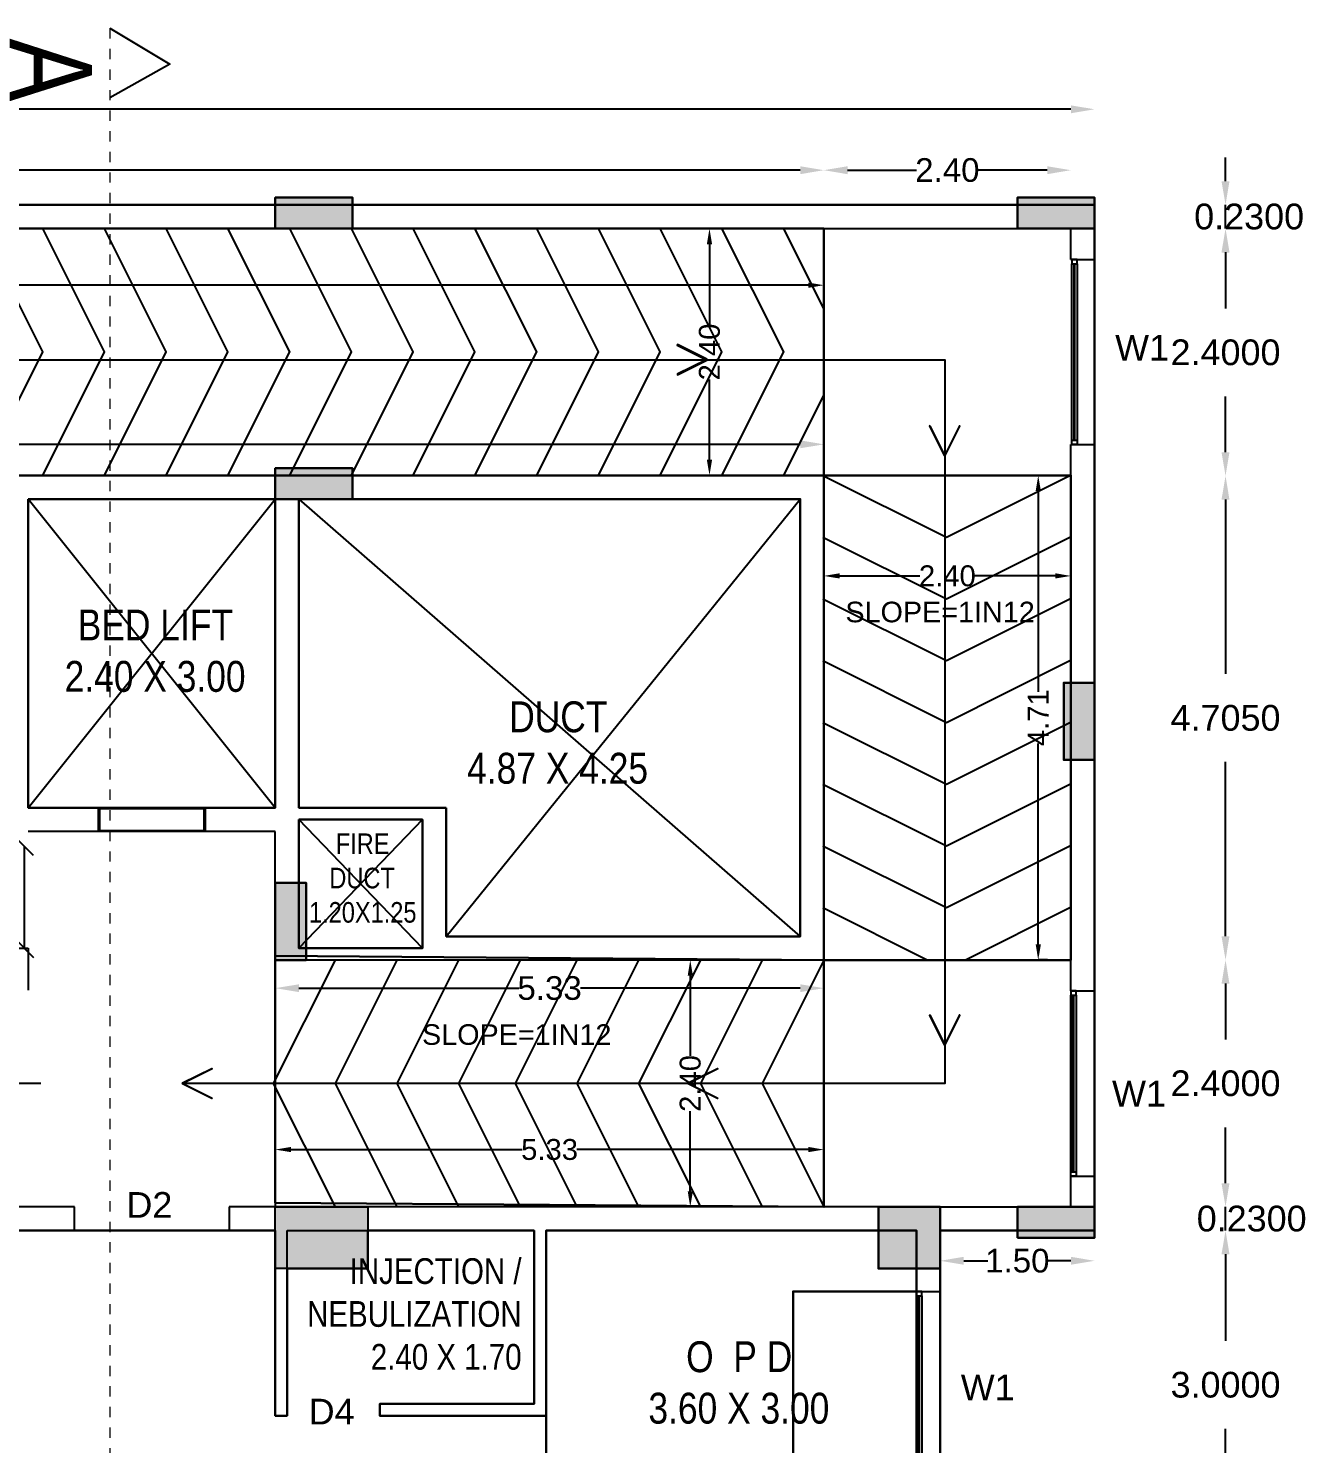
# Model space of a CAD drawing. Header units: metres. Extents: x -38 to 401, y 28 to 287.
# Drawn here: x 250.71 to 263.2, y 203.51 to 217.27 of the extents above; entities that cross this region are included whole.
import ezdxf

# ---------------------------------------------------------------- set-up
doc = ezdxf.new("R2010")
doc.units = ezdxf.units.M
doc.linetypes.add('CENTER', pattern=[2, 1.25, -0.25, 0.25, -0.25])
for name, color, linetype in [('BLK_1_DA_RAMP_1', 30, 'Continuous'), ('BLK_1_FLR_1_BLT_UP_AREA_DEDUCT', 1, 'Continuous'), ('BLK_1_FLR_1_CARPET_AREA', 10, 'Continuous'), ('UBEAM', 1, 'Continuous'), ('UHATCH', 8, 'Continuous')]:
    doc.layers.add(name, color=color, linetype=linetype)
for name, color, linetype, lineweight in [('BLK_1_FLR_1_BLT_UP_AREA', 4, 'Continuous', 30), ('BLK_1_FLR_1_LIFT_3', 4, 'Continuous', 30), ('BLK_1_FLR_1_REGULAR_ROOM_9', 4, 'Continuous', 30), ('BLK_1_FLR_1_ROOM_9_LIGHT_VENTILATION_1', 7, 'Continuous', 30), ('BLK_1_LVL_1_BLDG_FOOT_PRINT', 4, 'Continuous', 30), ('UCOLUMN', 6, 'Continuous', 30)]:
    doc.layers.add(name, color=color, linetype=linetype, lineweight=lineweight)
doc.styles.get("Standard").update_dxf_attribs({"font": 'arial.ttf'})
doc.dimstyles.new('ED', dxfattribs={"dimscale": 0, "dimtxt": 0.18, "dimasz": 0.18, "dimexe": 0, "dimexo": 0, "dimgap": 0.09, "dimtad": 1, "dimtoh": 1, "dimzin": 3, "dimdsep": 46, "dimtxsty": 'Standard', "dimblk": 'OBLIQUE', "dimcen": 0.09, "dimse1": 1, "dimse2": 1, "dimclrd": 251, "dimclrt": 30, "dimadec": 0, "dimazin": 0, "dimtfac": 1, "dimtmove": 0, "dimatfit": 3, "dimldrblk": 'ARCHTICK', "dimfxl": 0, "dimtolj": 1, "dimtzin": 0, "dimarcsym": 0})
doc.dimstyles.get("Standard").update_dxf_attribs({"dimtxt": 0.18, "dimasz": 0.18, "dimexe": 0.18, "dimexo": 0.0625, "dimgap": 0.09, "dimtad": 0, "dimtih": 1, "dimtoh": 1, "dimdec": 4, "dimzin": 0, "dimdsep": 46, "dimtxsty": 'Standard', "dimcen": 0.09, "dimadec": 0, "dimazin": 0, "dimtfac": 1, "dimtdec": 4, "dimtofl": 0, "dimtmove": 0, "dimatfit": 3, "dimfxl": 0, "dimtolj": 1, "dimtzin": 0, "dimarcsym": 0})
doc.dimstyles.new('STANDARD$0', dxfattribs={"dimtxt": 7, "dimasz": 3, "dimexe": 3, "dimexo": 1, "dimgap": 1.5, "dimtad": 1, "dimdec": 1, "dimzin": 1, "dimdsep": 46, "dimlunit": 4, "dimtxsty": 'Standard', "dimblk": 'OBLIQUE', "dimcen": 0.09375, "dimdle": 1, "dimclrd": 8, "dimclre": 8, "dimclrt": 7, "dimadec": 1, "dimazin": 0, "dimtfac": 1, "dimtdec": 1, "dimtix": 1, "dimtmove": 2, "dimatfit": 3, "dimldrblk": 'ARCHTICK', "dimfxl": 0, "dimfrac": 2, "dimtolj": 1, "dimtzin": 0, "dimarcsym": 0})

# ---------------------------------------------------------------- blocks, each defined once
blk = doc.blocks.new('*D194')
at = {"color": 0, "lineweight": -2}
for p, q in [((240.88, 213.222), (249.168, 213.222)), ((258.21, 213.222), (249.923, 213.222))]:
    blk.add_line(p, q, dxfattribs=at)
at = {"color": 0}
for points in [[(240.88, 213.261), (240.88, 213.184), (240.65, 213.222)], [(258.21, 213.261), (258.21, 213.184), (258.44, 213.222)]]:
    blk.add_solid(points, dxfattribs=at)
at = {"layer": 'Defpoints', "color": 0}
for p in [(258.44, 213.222), (240.65, 212.92), (258.44, 212.915)]:
    blk.add_point(p, dxfattribs=at)
at = {"color": 0, "lineweight": 25, "insert": (249.545, 213.222), "char_height": 0.23, "attachment_point": 5}
blk.add_mtext('\\A1;17.79', dxfattribs=at)
blk = doc.blocks.new('*D195')
at = {"color": 0, "lineweight": -2}
for p, q in [((253.34, 207.936), (255.477, 207.936)), ((258.21, 207.936), (256.074, 207.936))]:
    blk.add_line(p, q, dxfattribs=at)
at = {"color": 0}
for points in [[(253.34, 207.974), (253.34, 207.898), (253.11, 207.936)], [(258.21, 207.974), (258.21, 207.898), (258.44, 207.936)]]:
    blk.add_solid(points, dxfattribs=at)
at = {"layer": 'Defpoints', "color": 0}
for p in [(253.11, 208.21), (258.44, 208.21), (253.11, 207.936)]:
    blk.add_point(p, dxfattribs=at)
at = {"color": 0, "lineweight": 25, "insert": (255.775, 207.936), "char_height": 0.23, "attachment_point": 5}
blk.add_mtext('\\A1;5.33', dxfattribs=at)
blk = doc.blocks.new('*D198')
at = {"color": 0, "lineweight": -2}
for p, q in [((240.88, 215.887), (249.168, 215.887)), ((258.21, 215.887), (249.923, 215.887))]:
    blk.add_line(p, q, dxfattribs=at)
at = {"color": 0}
for points in [[(240.88, 215.925), (240.88, 215.848), (240.65, 215.887)], [(258.21, 215.925), (258.21, 215.848), (258.44, 215.887)]]:
    blk.add_solid(points, dxfattribs=at)
at = {"layer": 'Defpoints', "color": 0}
for p in [(258.44, 215.887), (240.65, 215.32), (258.44, 215.315)]:
    blk.add_point(p, dxfattribs=at)
at = {"color": 0, "lineweight": 25, "insert": (249.545, 215.887), "char_height": 0.23, "attachment_point": 5}
blk.add_mtext('\\A1;17.79', dxfattribs=at)
blk = doc.blocks.new('*D199')
at = {"color": 0, "lineweight": -2}
for p, q in [((258.67, 215.887), (259.34, 215.887)), ((260.61, 215.887), (259.941, 215.887))]:
    blk.add_line(p, q, dxfattribs=at)
at = {"color": 0}
for points in [[(258.67, 215.925), (258.67, 215.848), (258.44, 215.887)], [(260.61, 215.925), (260.61, 215.848), (260.84, 215.887)]]:
    blk.add_solid(points, dxfattribs=at)
at = {"layer": 'Defpoints', "color": 0}
for p in [(260.84, 215.887), (258.44, 215.315), (260.84, 215.32)]:
    blk.add_point(p, dxfattribs=at)
at = {"color": 0, "lineweight": 25, "insert": (259.64, 215.887), "char_height": 0.23, "attachment_point": 5}
blk.add_mtext('\\A1;2.40', dxfattribs=at)
blk = doc.blocks.new('*D200')
at = {"color": 0, "lineweight": -2}
for p, q in [((238.25, 216.479), (249.154, 216.479)), ((260.84, 216.479), (249.936, 216.479))]:
    blk.add_line(p, q, dxfattribs=at)
at = {"color": 0}
for points in [[(238.25, 216.517), (238.25, 216.44), (238.02, 216.479)], [(260.84, 216.517), (260.84, 216.44), (261.07, 216.479)]]:
    blk.add_solid(points, dxfattribs=at)
at = {"layer": 'Defpoints', "color": 0}
for p in [(261.07, 216.479), (238.02, 215.55), (261.07, 215.55)]:
    blk.add_point(p, dxfattribs=at)
at = {"color": 0, "lineweight": 25, "insert": (249.545, 216.479), "char_height": 0.23, "attachment_point": 5}
blk.add_mtext('\\A1;23.05', dxfattribs=at)
blk = doc.blocks.new('*D191')
at = {"color": 0, "lineweight": -2}
for p, q in [((259.8, 205.286), (260.033, 205.286)), ((260.84, 205.286), (260.608, 205.286))]:
    blk.add_line(p, q, dxfattribs=at)
at = {"color": 0}
for points in [[(259.8, 205.325), (259.8, 205.248), (259.57, 205.286)], [(260.84, 205.325), (260.84, 205.248), (261.07, 205.286)]]:
    blk.add_solid(points, dxfattribs=at)
at = {"layer": 'Defpoints', "color": 0}
for p in [(259.57, 205.58), (261.07, 205.58), (261.07, 205.286)]:
    blk.add_point(p, dxfattribs=at)
at = {"color": 0, "lineweight": 25, "insert": (260.32, 205.286), "char_height": 0.23, "attachment_point": 5}
blk.add_mtext('\\A1;1.50', dxfattribs=at)
blk = doc.blocks.new('900 X 900')
at = {"linetype": 'Continuous'}
h = blk.add_hatch(color=256, dxfattribs=at)
h.dxf.hatch_style = 1
h.paths.add_polyline_path([(0, 150), (900, 150), (900, 750), (0, 750)])
blk.add_lwpolyline([(0, 150), (900, 150), (900, 750), (0, 750)], close=True, dxfattribs=at)
blk = doc.blocks.new('600X600')
at = {"layer": 'UHATCH', "linetype": 'Continuous'}
h = blk.add_hatch(color=256, dxfattribs=at)
h.dxf.hatch_style = 1
h.paths.add_polyline_path([(600, 600), (0, 600), (0, 0), (600, 0)])
at = {"layer": 'UCOLUMN', "linetype": 'Continuous'}
blk.add_lwpolyline([(0, 0), (600, 0), (600, 600), (0, 600)], close=True, dxfattribs=at)
blk = doc.blocks.new('750 x 750')
blk.add_blockref('600X600', (0, 75))
blk = doc.blocks.new('300 x 750')
at = {"layer": 'UHATCH', "linetype": 'Continuous'}
h = blk.add_hatch(color=256, dxfattribs=at)
h.dxf.hatch_style = 1
h.paths.add_polyline_path([(750, 0), (750, 300), (0, 300), (0, 0)])
at = {"layer": 'UCOLUMN', "linetype": 'Continuous'}
blk.add_lwpolyline([(0, 300), (0, 0), (750, 0), (750, 300)], close=True, dxfattribs=at)
blk = doc.blocks.new('COLUMN LAYOUT')
at = {"layer": 'UBEAM', "color": 7, "linetype": 'Continuous', "xscale": -1}
for p, rotation in [((-6235, 40960), 180), ((975, 40960), 180), ((-6235, 38330), 180), ((1425, 35495), 269.9999999996972), ((975, 31150), 180)]:
    blk.add_blockref('300 x 750', p, dxfattribs=dict(at, rotation=rotation))
at = {"layer": 'UBEAM', "color": 7, "linetype": 'Continuous', "rotation": 89.99999999916066}
blk.add_blockref('300 x 750', (-5935, 33550), dxfattribs=at)
at = {"layer": 'UBEAM', "color": 7, "linetype": 'Continuous', "xscale": -1}
for name, p in [('900 X 900', (-5335, 30400)), ('750 x 750', (225, 30475))]:
    blk.add_blockref(name, p, dxfattribs=at)
blk = doc.blocks.new('*D58')
at = {"color": 0, "lineweight": -2}
for p, q in [((263.962, 215.32), (263.962, 188.992)), ((263.962, 162.43), (263.962, 188.757))]:
    blk.add_line(p, q, dxfattribs=at)
at = {"color": 0}
for points in [[(263.924, 215.32), (264.001, 215.32), (263.962, 215.55)], [(263.924, 162.43), (264.001, 162.43), (263.962, 162.2)]]:
    blk.add_solid(points, dxfattribs=at)
at = {"layer": 'Defpoints', "color": 0}
for p in [(262.436, 215.55), (260.936, 162.2), (263.962, 162.2)]:
    blk.add_point(p, dxfattribs=at)
at = {"color": 0, "lineweight": 25, "insert": (263.962, 188.875), "char_height": 0.23, "attachment_point": 5}
blk.add_mtext('\\A1;53.35', dxfattribs=at)
blk = doc.blocks.new('*D649')
at = {"color": 0, "lineweight": -2}
for p, q in [((262.343, 205.35), (262.343, 204.508)), ((262.343, 202.81), (262.343, 203.652))]:
    blk.add_line(p, q, dxfattribs=at)
at = {"color": 0}
for points in [[(262.304, 205.35), (262.381, 205.35), (262.343, 205.58)], [(262.304, 202.81), (262.381, 202.81), (262.343, 202.58)]]:
    blk.add_solid(points, dxfattribs=at)
at = {"layer": 'Defpoints', "color": 0}
for p in [(259.34, 205.58), (262.343, 205.58), (259.34, 202.58)]:
    blk.add_point(p, dxfattribs=at)
at = {"color": 0, "lineweight": 25, "insert": (262.343, 204.08), "char_height": 0.25, "attachment_point": 5}
blk.add_mtext('\\A1;3.0000', dxfattribs=at)
blk = doc.blocks.new('*D650')
at = {"color": 0, "lineweight": -2}
for p, q in [((262.343, 206.04), (262.343, 206.27)), ((262.343, 205.58), (262.343, 205.81)), ((262.343, 205.35), (262.343, 205.12))]:
    blk.add_line(p, q, dxfattribs=at)
at = {"color": 0}
for points in [[(262.304, 206.04), (262.381, 206.04), (262.343, 205.81)], [(262.304, 205.35), (262.381, 205.35), (262.343, 205.58)]]:
    blk.add_solid(points, dxfattribs=at)
at = {"layer": 'Defpoints', "color": 0}
for p in [(259.394, 205.81), (262.343, 205.81), (259.34, 205.58)]:
    blk.add_point(p, dxfattribs=at)
at = {"color": 0, "lineweight": 25, "insert": (262.597, 205.695), "char_height": 0.25, "attachment_point": 5}
blk.add_mtext('\\A1;0.2300', dxfattribs=at)
blk = doc.blocks.new('*D705')
at = {"color": 0, "lineweight": -2}
for p, q in [((262.343, 207.98), (262.343, 207.437)), ((262.343, 206.04), (262.343, 206.582))]:
    blk.add_line(p, q, dxfattribs=at)
at = {"color": 0}
for points in [[(262.304, 207.98), (262.381, 207.98), (262.343, 208.21)], [(262.304, 206.04), (262.381, 206.04), (262.343, 205.81)]]:
    blk.add_solid(points, dxfattribs=at)
at = {"layer": 'Defpoints', "color": 0}
for p in [(258.44, 208.21), (262.343, 208.21), (259.394, 205.81)]:
    blk.add_point(p, dxfattribs=at)
at = {"color": 0, "lineweight": 25, "insert": (262.343, 207.01), "char_height": 0.25, "attachment_point": 5}
blk.add_mtext('\\A1;2.4000', dxfattribs=at)
blk = doc.blocks.new('*D706')
at = {"color": 0, "lineweight": -2}
for p, q in [((262.343, 212.685), (262.343, 210.99)), ((262.343, 208.44), (262.343, 210.135))]:
    blk.add_line(p, q, dxfattribs=at)
at = {"color": 0}
for points in [[(262.304, 212.685), (262.381, 212.685), (262.343, 212.915)], [(262.304, 208.44), (262.381, 208.44), (262.343, 208.21)]]:
    blk.add_solid(points, dxfattribs=at)
at = {"layer": 'Defpoints', "color": 0}
for p in [(258.44, 212.915), (262.343, 212.915), (258.44, 208.21)]:
    blk.add_point(p, dxfattribs=at)
at = {"color": 0, "lineweight": 25, "insert": (262.343, 210.562), "char_height": 0.25, "attachment_point": 5}
blk.add_mtext('\\A1;4.7050', dxfattribs=at)
blk = doc.blocks.new('*D55')
at = {"color": 0, "lineweight": -2}
for p, q in [((262.343, 215.085), (262.343, 214.542)), ((262.343, 213.145), (262.343, 213.687))]:
    blk.add_line(p, q, dxfattribs=at)
at = {"color": 0}
for points in [[(262.304, 215.085), (262.381, 215.085), (262.343, 215.315)], [(262.304, 213.145), (262.381, 213.145), (262.343, 212.915)]]:
    blk.add_solid(points, dxfattribs=at)
at = {"layer": 'Defpoints', "color": 0}
for p in [(258.44, 215.315), (262.343, 215.315), (258.44, 212.915)]:
    blk.add_point(p, dxfattribs=at)
at = {"color": 0, "lineweight": 25, "insert": (262.343, 214.115), "char_height": 0.25, "attachment_point": 5}
blk.add_mtext('\\A1;2.4000', dxfattribs=at)
blk = doc.blocks.new('*D56')
at = {"color": 0, "lineweight": -2}
for p, q in [((262.343, 215.78), (262.343, 216.01)), ((262.343, 215.32), (262.343, 215.55)), ((262.343, 215.09), (262.343, 214.86))]:
    blk.add_line(p, q, dxfattribs=at)
at = {"color": 0}
for points in [[(262.304, 215.78), (262.381, 215.78), (262.343, 215.55)], [(262.304, 215.09), (262.381, 215.09), (262.343, 215.32)]]:
    blk.add_solid(points, dxfattribs=at)
at = {"layer": 'Defpoints', "color": 0}
for p in [(261.07, 215.55), (262.343, 215.55), (258.44, 215.32)]:
    blk.add_point(p, dxfattribs=at)
at = {"color": 0, "lineweight": 25, "insert": (262.572, 215.435), "char_height": 0.25, "attachment_point": 5}
blk.add_mtext('\\A1;0.2300', dxfattribs=at)
blk = doc.blocks.new('*D759')
at = {"layer": 'BLK_1_DA_RAMP_1', "color": 0, "lineweight": -2}
for p, q in [((240.65, 214.858), (240.65, 214.769)), ((240.803, 214.769), (249.209, 214.769)), ((258.288, 214.769), (249.881, 214.769)), ((258.44, 214.858), (258.44, 214.769))]:
    blk.add_line(p, q, dxfattribs=at)
at = {"layer": 'BLK_1_DA_RAMP_1', "color": 0}
for points in [[(240.803, 214.794), (240.803, 214.743), (240.65, 214.769)], [(258.288, 214.794), (258.288, 214.743), (258.44, 214.769)]]:
    blk.add_solid(points, dxfattribs=at)
at = {"layer": 'Defpoints', "color": 0}
for p in [(240.65, 215.32), (258.44, 215.32), (258.44, 214.769)]:
    blk.add_point(p, dxfattribs=at)
at = {"layer": 'BLK_1_DA_RAMP_1', "color": 0, "lineweight": 30, "insert": (249.545, 214.769), "char_height": 0.2032, "attachment_point": 5}
blk.add_mtext('\\A1;17.79', dxfattribs=at)
blk = doc.blocks.new('*D761')
at = {"layer": 'BLK_1_DA_RAMP_1', "color": 0, "lineweight": -2}
for p, q in [((260.613, 212.92), (260.523, 212.92)), ((260.523, 212.767), (260.523, 210.815)), ((260.523, 208.362), (260.523, 210.314)), ((260.613, 208.21), (260.523, 208.21))]:
    blk.add_line(p, q, dxfattribs=at)
at = {"layer": 'BLK_1_DA_RAMP_1', "color": 0}
for points in [[(260.498, 212.767), (260.549, 212.767), (260.523, 212.92)], [(260.498, 208.362), (260.549, 208.362), (260.523, 208.21)]]:
    blk.add_solid(points, dxfattribs=at)
at = {"layer": 'Defpoints', "color": 0}
for p in [(260.523, 212.92), (260.84, 212.92), (260.84, 208.21)]:
    blk.add_point(p, dxfattribs=at)
at = {"layer": 'BLK_1_DA_RAMP_1', "color": 0, "lineweight": 30, "insert": (260.523, 210.565), "char_height": 0.2032, "attachment_point": 5, "rotation": 90}
blk.add_mtext('\\A1;4.71', dxfattribs=at)
blk = doc.blocks.new('*D762')
at = {"layer": 'BLK_1_DA_RAMP_1', "color": 0, "lineweight": -2}
for p, q in [((253.11, 206.278), (253.11, 206.367)), ((253.263, 206.367), (255.509, 206.367)), ((258.288, 206.367), (256.041, 206.367)), ((258.44, 206.278), (258.44, 206.367))]:
    blk.add_line(p, q, dxfattribs=at)
at = {"layer": 'BLK_1_DA_RAMP_1', "color": 0}
for points in [[(253.263, 206.393), (253.263, 206.342), (253.11, 206.367)], [(258.288, 206.393), (258.288, 206.342), (258.44, 206.367)]]:
    blk.add_solid(points, dxfattribs=at)
at = {"layer": 'Defpoints', "color": 0}
for p in [(258.44, 206.367), (253.11, 205.85), (258.44, 205.81)]:
    blk.add_point(p, dxfattribs=at)
at = {"layer": 'BLK_1_DA_RAMP_1', "color": 0, "lineweight": 30, "insert": (255.775, 206.367), "char_height": 0.2032, "attachment_point": 5}
blk.add_mtext('\\A1;5.33', dxfattribs=at)
blk = doc.blocks.new('*D764')
at = {"layer": 'BLK_1_DA_RAMP_1', "color": 0, "lineweight": -2}
for p, q in [((257.418, 215.32), (257.329, 215.32)), ((257.329, 215.167), (257.329, 214.387)), ((257.329, 213.072), (257.329, 213.852)), ((257.418, 212.92), (257.329, 212.92))]:
    blk.add_line(p, q, dxfattribs=at)
at = {"layer": 'BLK_1_DA_RAMP_1', "color": 0}
for points in [[(257.303, 215.167), (257.354, 215.167), (257.329, 215.32)], [(257.303, 213.072), (257.354, 213.072), (257.329, 212.92)]]:
    blk.add_solid(points, dxfattribs=at)
at = {"layer": 'Defpoints', "color": 0}
for p in [(257.329, 215.32), (258.44, 215.32), (258.44, 212.92)]:
    blk.add_point(p, dxfattribs=at)
at = {"layer": 'BLK_1_DA_RAMP_1', "color": 0, "lineweight": 30, "insert": (257.329, 214.12), "char_height": 0.2032, "attachment_point": 5, "rotation": 90}
blk.add_mtext('\\A1;2.40', dxfattribs=at)
blk = doc.blocks.new('*D765')
at = {"layer": 'BLK_1_DA_RAMP_1', "color": 0, "lineweight": -2}
for p, q in [((258.44, 212.033), (258.44, 211.943)), ((260.84, 212.033), (260.84, 211.943)), ((258.593, 211.943), (259.373, 211.943)), ((260.688, 211.943), (259.908, 211.943))]:
    blk.add_line(p, q, dxfattribs=at)
at = {"layer": 'BLK_1_DA_RAMP_1', "color": 0}
for points in [[(258.593, 211.969), (258.593, 211.918), (258.44, 211.943)], [(260.688, 211.969), (260.688, 211.918), (260.84, 211.943)]]:
    blk.add_solid(points, dxfattribs=at)
at = {"layer": 'Defpoints', "color": 0}
for p in [(258.44, 212.92), (260.84, 212.92), (260.84, 211.943)]:
    blk.add_point(p, dxfattribs=at)
at = {"layer": 'BLK_1_DA_RAMP_1', "color": 0, "lineweight": 30, "insert": (259.64, 211.943), "char_height": 0.2032, "attachment_point": 5}
blk.add_mtext('\\A1;2.40', dxfattribs=at)
blk = doc.blocks.new('*D766')
at = {"layer": 'BLK_1_DA_RAMP_1', "color": 0, "lineweight": -2}
for p, q in [((257.232, 208.21), (257.142, 208.21)), ((257.142, 208.057), (257.142, 207.277)), ((257.142, 205.962), (257.142, 206.742)), ((257.232, 205.81), (257.142, 205.81))]:
    blk.add_line(p, q, dxfattribs=at)
at = {"layer": 'BLK_1_DA_RAMP_1', "color": 0}
for points in [[(257.117, 208.057), (257.168, 208.057), (257.142, 208.21)], [(257.117, 205.962), (257.168, 205.962), (257.142, 205.81)]]:
    blk.add_solid(points, dxfattribs=at)
at = {"layer": 'Defpoints', "color": 0}
for p in [(258.44, 208.21), (257.142, 205.81), (258.44, 205.81)]:
    blk.add_point(p, dxfattribs=at)
at = {"layer": 'BLK_1_DA_RAMP_1', "color": 0, "lineweight": 30, "insert": (257.142, 207.01), "char_height": 0.2032, "attachment_point": 5, "rotation": 90}
blk.add_mtext('\\A1;2.40', dxfattribs=at)
blk = doc.blocks.new('_Oblique')
at = {"color": 0, "linetype": 'ByBlock', "lineweight": -2}
blk.add_line((-0.5, -0.5), (0.5, 0.5), dxfattribs=at)
blk = doc.blocks.new('*D1231')
at = {"color": 251, "lineweight": -2}
blk.add_line((250.672, 208.325), (250.672, 209.315), dxfattribs=at)
at = {"layer": 'Defpoints', "color": 0}
for p in [(250.672, 209.315), (250.71, 209.315), (250.71, 208.325)]:
    blk.add_point(p, dxfattribs=at)
at = {"color": 251, "lineweight": -2, "xscale": 0.18, "yscale": 0.18, "zscale": 0.18}
for p, rotation in [((250.672, 209.315), 90), ((250.672, 208.325), 270)]:
    blk.add_blockref('_Oblique', p, dxfattribs=dict(at, rotation=rotation))
at = {"color": 30, "insert": (250.49, 208.82), "char_height": 0.18, "attachment_point": 5, "rotation": 90}
blk.add_mtext('\\A1;0.99', dxfattribs=at)
blk = doc.blocks.new('_ArchTick')
at = {"color": 0, "linetype": 'ByBlock', "const_width": 0.15}
blk.add_lwpolyline([(-0.5, -0.5), (0.5, 0.5)], dxfattribs=at)

msp = doc.modelspace()

# ---------------------------------------------------------------- linework, layer by layer
at = {"linetype": 'CENTER', "lineweight": 20, "ltscale": 0.05}
msp.add_line((251.50103, 217.26594), (251.50103, 160.05121), dxfattribs=at)
at = {"color": 7, "lineweight": 25}
for p, q in [((261.07023, 215.54979), (238.02023, 215.54979)), ((261.07023, 215.01979), (261.07023, 215.54979)), ((238.25023, 215.31979), (260.84023, 215.31979)), ((238.25025, 215.31979), (258.21025, 215.31979)), ((258.44023, 212.91479), (258.44023, 215.31479)), ((260.84023, 215.01979), (260.84023, 215.31979)), ((260.84023, 215.01979), (261.07023, 215.01979)), ((260.85024, 213.23585), (260.85023, 214.9772)), ((260.8708, 213.26238), (260.87079, 214.9772)), ((260.87932, 213.26238), (260.87931, 214.9772)), ((260.90134, 214.9772), (260.90135, 213.23585)), ((261.07023, 213.21979), (261.07023, 215.01979)), ((260.84023, 207.90979), (260.84023, 213.21979)), ((260.84023, 213.21979), (261.07023, 213.21979)), ((261.07023, 207.90979), (261.07023, 213.21979)), ((240.65023, 212.91979), (258.44023, 212.91979)), ((256.57025, 212.91979), (253.11025, 212.91979)), ((258.43023, 212.91979), (260.84024, 212.9198)), ((258.44023, 208.20979), (258.44023, 212.91979)), ((253.11027, 209.68979), (250.71027, 212.68979)), ((250.71027, 209.68979), (250.71027, 212.68979)), ((253.11027, 212.68979), (250.71027, 212.68979)), ((250.71027, 209.68979), (253.11027, 212.68979)), ((253.11027, 209.68979), (253.11027, 212.68979)), ((253.34027, 212.68979), (258.21025, 212.68979)), ((253.34027, 209.68979), (253.34027, 212.68979)), ((253.34027, 212.68979), (258.21025, 208.43979)), ((254.77026, 208.43979), (258.21025, 212.68979)), ((258.21025, 208.43979), (258.21025, 212.68979)), ((253.11026, 209.68979), (253.11026, 210.0598)), ((253.11027, 209.68979), (250.71027, 209.68979)), ((253.34026, 209.68979), (254.77026, 209.68979)), ((254.77026, 208.43979), (254.77026, 209.68979)), ((253.34026, 209.57479), (254.54026, 209.57479)), ((253.34026, 208.32479), (253.34026, 209.57479)), ((254.54026, 208.32479), (253.34026, 209.57479)), ((254.54026, 209.57479), (253.34026, 208.32479)), ((254.54026, 208.32479), (254.54026, 209.57479)), ((253.11026, 209.45979), (250.71027, 209.4598)), ((253.11026, 209.45979), (250.71027, 209.45979)), ((253.11026, 208.20979), (253.11026, 209.45979)), ((253.34027, 209.45979), (253.34026, 209.45979)), ((253.34027, 209.45979), (253.34026, 209.45979)), ((258.21025, 208.43979), (254.77026, 208.43979)), ((250.71026, 208.32479), (250.71026, 207.91645)), ((250.71027, 208.32479), (250.71027, 208.20979)), ((254.54026, 208.32479), (253.34026, 208.32479)), ((258.44023, 208.20979), (253.11023, 208.20979)), ((253.11023, 208.20979), (253.11023, 205.80979)), ((258.44023, 208.20979), (260.84023, 208.2098)), ((258.44023, 208.20979), (258.44023, 205.80979)), ((260.84023, 207.90979), (261.07023, 207.90979)), ((261.07023, 206.10979), (261.07023, 207.90979)), ((260.84024, 206.12585), (260.84023, 207.8672)), ((260.8608, 206.15238), (260.86079, 207.8672)), ((260.86932, 206.15238), (260.86931, 207.8672)), ((260.89134, 207.8672), (260.89135, 206.12585)), ((250.8328, 207.00979), (249.6668, 207.00979)), ((260.84023, 205.80979), (260.84023, 206.10979)), ((260.84023, 206.10979), (261.07023, 206.10979)), ((260.84023, 205.80979), (260.84023, 206.10979)), ((260.84023, 206.10979), (261.07023, 206.10979)), ((261.07023, 205.57979), (261.07023, 206.10979)), ((261.07023, 205.57979), (261.07023, 206.10979)), ((261.07023, 205.57979), (261.07023, 206.10979)), ((261.07023, 205.57979), (261.07023, 206.10979)), ((251.16025, 205.80979), (238.25023, 205.80979)), ((251.16025, 205.57979), (251.16025, 205.80979)), ((259.57025, 205.80979), (252.66025, 205.80979)), ((252.66025, 205.80979), (252.66025, 205.57979)), ((259.57025, 205.80979), (259.57023, 205.80979)), ((259.57025, 205.80979), (260.84023, 205.80979)), ((244.48025, 205.57979), (251.16025, 205.57979)), ((252.66025, 205.57979), (253.11025, 205.57979)), ((253.11025, 205.57979), (253.11025, 203.77979)), ((253.22525, 203.77979), (253.22525, 205.57979)), ((253.22525, 205.57979), (255.6253, 205.57979)), ((255.6253, 205.57979), (255.6253, 203.89479)), ((255.7403, 203.77979), (255.7403, 205.57979)), ((255.7403, 205.57979), (259.34025, 205.57979)), ((259.34025, 205.57979), (259.34025, 204.98879)), ((259.57025, 205.57979), (259.57025, 204.98879)), ((261.07023, 205.57979), (259.57025, 205.57979)), ((259.34025, 204.98879), (259.57025, 204.98879)), ((259.57025, 203.18879), (259.57025, 204.98879)), ((259.34026, 203.20484), (259.34025, 204.9462)), ((259.36081, 203.23138), (259.3608, 204.9462)), ((259.36933, 203.23138), (259.36932, 204.9462)), ((259.39136, 204.9462), (259.39136, 203.20484)), ((255.6253, 203.89479), (254.12525, 203.89479)), ((254.12525, 203.89479), (254.12525, 203.77979)), ((253.11025, 203.77979), (253.22525, 203.77979)), ((254.12525, 203.77979), (255.7403, 203.77979))]:
    msp.add_line(p, q, dxfattribs=at)
at = {"color": 1}
msp.add_line((248.55527, 208.32479), (250.71027, 208.32479), dxfattribs=at)
at = {"color": 7, "lineweight": 25}
for points in [[(251.50103, 217.26594), (252.08391, 216.91609), (251.50103, 216.58997)], [(250.25024, 212.91979), (250.85024, 214.11979), (250.25024, 215.31979)], [(250.85023, 212.91979), (251.45023, 214.11979), (250.85023, 215.31979)], [(251.45023, 212.91979), (252.05023, 214.11979), (251.45023, 215.31979)], [(252.05023, 212.91979), (252.65023, 214.11979), (252.05023, 215.31979)], [(252.65023, 212.91979), (253.25023, 214.11979), (252.65023, 215.31979)], [(253.25023, 212.91979), (253.85023, 214.11979), (253.25023, 215.31979)], [(253.85023, 212.91979), (254.45023, 214.11979), (253.85023, 215.31979)], [(254.45023, 212.91979), (255.05023, 214.11979), (254.45023, 215.31979)], [(255.05023, 212.91979), (255.65023, 214.11979), (255.05023, 215.31979)], [(255.65022, 212.91979), (256.25022, 214.11979), (255.65022, 215.31979)], [(256.25022, 212.91979), (256.85022, 214.11979), (256.25022, 215.31979)], [(256.85022, 212.91979), (257.45022, 214.11979), (256.85022, 215.31979)], [(257.45022, 212.91979), (258.05022, 214.11979), (257.45022, 215.31979)], [(258.44023, 214.53976), (258.05022, 215.31979)], [(249.81025, 207.00979), (239.45187, 207.00979), (239.45187, 214.04497), (259.61463, 214.04497), (259.61463, 207.00979), (252.21025, 207.00979)], [(258.05022, 212.91979), (258.44023, 213.69983)], [(258.43023, 212.91979), (259.63023, 212.31979), (260.83023, 212.91979)], [(258.43023, 212.31979), (259.63023, 211.71979), (260.83023, 212.31979)], [(258.43023, 211.71979), (259.63023, 211.11979), (260.83023, 211.71979)], [(258.43023, 211.11979), (259.63023, 210.51979), (260.83023, 211.11979)], [(258.43023, 210.51979), (259.63023, 209.91979), (260.83023, 210.51979)], [(258.43023, 209.91979), (259.63023, 209.31979), (260.83023, 209.91979)], [(258.43023, 209.31979), (259.63023, 208.71979), (260.83023, 209.31979)], [(258.43023, 208.71979), (259.45022, 208.2098)], [(259.81025, 208.2098), (260.83023, 208.71979)], [(253.69025, 208.20979), (253.09025, 207.00979), (253.69025, 205.80979)], [(254.29025, 208.20979), (253.69025, 207.00979), (254.29025, 205.80979)], [(254.89025, 208.20979), (254.29025, 207.00979), (254.89025, 205.80979)], [(255.49025, 208.20979), (254.89025, 207.00979), (255.49025, 205.80979)], [(255.49025, 208.20979), (254.89025, 207.00979), (255.49025, 205.80979)], [(256.04025, 208.20979), (255.44025, 207.00979), (256.04025, 205.80979)], [(256.64025, 208.20979), (256.04025, 207.00979), (256.64025, 205.80979)], [(256.64025, 208.20979), (256.04025, 207.00979), (256.64025, 205.80979)], [(257.24025, 208.20979), (256.64025, 207.00979), (257.24025, 205.80979)], [(257.24025, 208.20979), (256.64025, 207.00979), (257.24025, 205.80979)], [(257.84025, 208.20979), (257.24025, 207.00979), (257.84025, 205.80979)], [(257.84025, 208.20979), (257.24025, 207.00979), (257.84025, 205.80979)], [(258.44025, 208.20979), (257.84025, 207.00979), (258.44025, 205.80979)], [(258.44025, 208.20979), (257.84025, 207.00979), (258.44025, 205.80979)]]:
    msp.add_lwpolyline(points, dxfattribs=at)
for points in [[(260.85023, 214.9772), (260.90134, 214.9772), (260.90134, 215.01979), (260.85023, 215.01979)], [(257.01523, 213.9026), (257.01937, 213.89805), (257.30452, 214.04043), (257.30037, 214.04497), (257.30452, 214.04951), (257.01937, 214.19188), (257.01523, 214.18734), (257.30037, 214.04497)], [(259.47226, 213.40133), (259.46771, 213.39718), (259.61009, 213.11204), (259.61463, 213.11618), (259.61917, 213.11204), (259.76154, 213.39718), (259.757, 213.40133), (259.61463, 213.11618)], [(260.85024, 213.26238), (260.90135, 213.26238), (260.90135, 213.21979), (260.85024, 213.21979)], [(252.42734, 209.68979), (252.42734, 209.45979), (251.3932, 209.45979), (251.3932, 209.68979)], [(251.4032, 209.67979), (251.4032, 209.46979), (252.41734, 209.46979), (252.41734, 209.67979)], [(260.84023, 207.8672), (260.89134, 207.8672), (260.89134, 207.90979), (260.84023, 207.90979)], [(259.47226, 207.67528), (259.46771, 207.67114), (259.61009, 207.38599), (259.61463, 207.39013), (259.61917, 207.38599), (259.76154, 207.67114), (259.757, 207.67528), (259.61463, 207.39013)], [(252.49742, 206.86742), (252.49328, 206.86288), (252.20813, 207.00525), (252.21227, 207.00979), (252.20813, 207.01433), (252.49328, 207.15671), (252.49742, 207.15216), (252.21227, 207.00979)], [(257.41009, 206.86742), (257.40595, 206.86288), (257.1208, 207.00525), (257.12494, 207.00979), (257.1208, 207.01433), (257.40595, 207.15671), (257.41009, 207.15216), (257.12494, 207.00979)], [(260.84024, 206.15238), (260.89135, 206.15238), (260.89135, 206.10979), (260.84024, 206.10979)], [(260.84024, 206.15238), (260.89135, 206.15238), (260.89135, 206.10979), (260.84024, 206.10979)], [(259.34025, 204.9462), (259.39136, 204.9462), (259.39136, 204.98879), (259.34025, 204.98879)]]:
    msp.add_lwpolyline(points, close=True, dxfattribs=at)
at = {"layer": 'BLK_1_DA_RAMP_1', "color": 1, "lineweight": 30}
for points in [[(240.65025, 215.31979), (258.44025, 215.31979), (258.44025, 212.91979), (240.65025, 212.91979)], [(258.44026, 212.9198), (260.84026, 212.9198), (260.84024, 208.2098), (258.44024, 208.2098)], [(253.11023, 208.24976), (258.44025, 208.20979), (258.44025, 205.80979), (253.11023, 205.84976)]]:
    msp.add_lwpolyline(points, close=True, dxfattribs=at)
at = {"layer": 'BLK_1_FLR_1_BLT_UP_AREA', "color": 12, "lineweight": 30}
msp.add_lwpolyline([(238.02025, 162.19968), (238.02025, 215.54979), (261.07025, 215.54979), (261.07025, 205.57979), (259.57025, 205.57979), (259.57025, 162.19968)], close=True, dxfattribs=at)
at = {"layer": 'BLK_1_FLR_1_BLT_UP_AREA_DEDUCT', "color": 12, "lineweight": 30}
for points in [[(254.77026, 209.68979), (254.77026, 208.43979), (258.21025, 208.43979), (258.21025, 212.68979), (253.34027, 212.68979), (253.34027, 209.68979)], [(253.34026, 209.57479), (254.54026, 209.57479), (254.54026, 208.32479), (253.34026, 208.32479)]]:
    msp.add_lwpolyline(points, close=True, dxfattribs=at)
at = {"layer": 'BLK_1_FLR_1_CARPET_AREA', "color": 15, "linetype": 'Continuous', "lineweight": 30}
msp.add_lwpolyline([(244.48025, 205.57979), (253.11025, 205.57979), (253.11025, 203.77979), (253.22525, 203.77979), (253.22525, 205.20979), (254.01025, 205.20979), (254.01025, 205.57979), (255.6253, 205.57979), (255.6253, 203.89479), (254.12525, 203.89479), (254.12525, 203.77979), (255.7403, 203.77979), (255.7403, 205.57979), (258.97025, 205.57979), (258.97025, 205.20979), (259.34025, 205.20979), (259.34025, 202.57979)], dxfattribs=at)
at = {"layer": 'BLK_1_FLR_1_LIFT_3', "color": 30, "lineweight": 30}
msp.add_lwpolyline([(250.71027, 212.68979), (253.11027, 212.68979), (253.11027, 209.68979), (250.71027, 209.68979)], close=True, dxfattribs=at)
at = {"layer": 'BLK_1_FLR_1_REGULAR_ROOM_9', "color": 2, "lineweight": 30}
msp.add_lwpolyline([(259.34025, 202.57979), (255.7403, 202.57979), (255.7403, 205.57979), (259.34025, 205.57979)], close=True, dxfattribs=at)
at = {"layer": 'BLK_1_FLR_1_ROOM_9_LIGHT_VENTILATION_1', "color": 2, "lineweight": 30}
msp.add_lwpolyline([(259.34025, 204.98879), (259.34025, 203.18879), (258.14025, 203.18879), (258.14025, 204.98879)], close=True, dxfattribs=at)
at = {"layer": 'BLK_1_LVL_1_BLDG_FOOT_PRINT', "color": 1}
msp.add_lwpolyline([(238.02023, 162.19979), (238.02023, 215.54979), (261.07023, 215.54979), (261.07023, 205.57979), (259.57023, 205.57979), (259.57023, 162.19979)], close=True, dxfattribs=at)

# ---------------------------------------------------------------- block references
at = {"color": 7, "lineweight": 25, "xscale": 0.001, "yscale": 0.001, "zscale": 0.001}
msp.add_blockref('COLUMN LAYOUT', (259.34525, 174.65979), dxfattribs=at)
msp.add_blockref('COLUMN LAYOUT', (259.34525, 174.65979), dxfattribs=at)

# ---------------------------------------------------------------- texts
at = {"color": 7, "lineweight": 25, "insert": (251.32973, 217.72035), "char_height": 0.8, "width": 1.7202398, "attachment_point": 1, "rotation": 270}
msp.add_mtext('{\\fArial Narrow|b0|i0|c0|p34;\\W2.17167; \\W1;A}', dxfattribs=at)
at = {"color": 7, "lineweight": 25, "char_height": 0.25, "attachment_point": 1}
for s, insert in [('W1', (261.27028, 214.28649)), ('W1', (261.24028, 207.03549)), ('D2', (251.66328, 205.95427)), ('W1', (259.77028, 204.18049)), ('D4', (253.43428, 203.94549))]:
    msp.add_mtext_dynamic_manual_height_columns(s, width=331.5310086, gutter_width=1000, heights=[0], dxfattribs=dict(at, insert=insert))
at = {"color": 7, "lineweight": 25}
for s, insert, char_height, width, attachment_point in [('{\\fArial Narrow|b0|i0|c0|p34;\\W6.62119; \\W1;BED LIFT\\P{\\W5.288214; }2.40 X 3.00}', (250.55792, 211.61668), 0.3, 2.7423995, 1), ('{\\fArial Narrow|b0|i0|c0|p34;\\P{\\W9.524831; }DUCT\\P{\\W5.244317; }4.87 X 4.25}', (254.47284, 211.22393), 0.3, 2.7423995, 1), ('{\\fArial Narrow|b0|i0|c0|p34;\\W8.83715;  \\W1;FIRE\\P\\W8.34946;  \\W1;DUCT\\P\\W6.79539;  \\W1;1.20X1.25}', (252.57153, 209.43981), 0.2, 2.7423995, 1), ('{\\fArial Narrow|b0|i0|c0|p34;INJECTION / \\PNEBULIZATION \\P2.40 X 1.70}', (255.50321, 204.22412), 0.25, 2.2279243, 9), ('{\\fArial Narrow|b0|i0|c0|p34;\\W7.79581;    \\W1;O  P D \\P\\W9.11711;   \\W1;3.60 X 3.00}', (254.12194, 203.69935), 0.3, 6.9552799, 7)]:
    msp.add_mtext(s, dxfattribs=dict(at, insert=insert, char_height=char_height, width=width, attachment_point=attachment_point))
at = {"layer": 'BLK_1_DA_RAMP_1', "color": 1, "lineweight": 30, "char_height": 0.2, "width": 1.8904692, "attachment_point": 2}
for insert in [(259.56937, 211.69257), (255.45562, 207.58524)]:
    msp.add_mtext('SLOPE=1IN12', dxfattribs=dict(at, insert=insert))

# ---------------------------------------------------------------- dimensions: what is measured, and where the dimension line sits
at = {"color": 7, "lineweight": 25}
for base, p1, p2, text, picture, middle in [((261.07023, 216.47853), (238.02023, 215.54979), (261.07023, 215.54979), '23.05', '*D200', (249.54523, 216.47853)), ((258.44023, 215.88679), (240.65023, 215.31979), (258.44023, 215.31479), '17.79', '*D198', (249.54523, 215.88679)), ((260.84023, 215.88679), (258.44023, 215.31479), (260.84023, 215.31979), '2.40', '*D199', (259.64023, 215.88679)), ((258.44023, 213.22248), (240.65023, 212.91979), (258.44023, 212.91479), '17.79', '*D194', (249.54523, 213.22248)), ((253.11023, 207.93589), (258.44023, 208.20976), (253.11023, 208.20979), '5.33', '*D195', (255.77523, 207.93589)), ((261.07023, 205.28618), (259.57025, 205.57979), (261.07023, 205.57979), '1.50', '*D191', (260.32024, 205.28618))]:
    dim = msp.add_linear_dim(base=base, p1=p1, p2=p2, text=text, dimstyle='Standard', override={"dimscale": 1, "dimtxt": 0.23, "dimasz": 0.23, "dimgap": 0, "dimse1": 1, "dimse2": 1, "dimtmove": 1}, dxfattribs=at)
    dim.commit()
    dim.dimension.update_dxf_attribs({"geometry": picture, "text_midpoint": middle})
at = {"lineweight": 25}
for base, p1, p2, picture, middle in [((262.34265, 215.54979), (258.44023, 215.31979), (261.07023, 215.54979), '*D56', (262.57175, 215.43479)), ((262.34265, 205.80979), (259.34025, 205.57979), (259.39374, 205.80979), '*D650', (262.59747, 205.69479))]:
    dim = msp.add_linear_dim(base=base, p1=p1, p2=p2, angle=90, dimstyle='Standard', override={"dimscale": 1, "dimtxt": 0.25, "dimasz": 0.23, "dimgap": 0.3, "dimpost": '\\X', "dimse1": 1, "dimse2": 1, "dimtmove": 1, "dimfxl": 25.4}, dxfattribs=at)
    dim.commit()
    dim.dimension.update_dxf_attribs({"geometry": picture, "text_midpoint": middle, "dimtype": 128})
at = {"color": 7, "lineweight": 25}
dim = msp.add_linear_dim(base=(263.96222, 162.19979), p1=(262.43587, 215.54979), p2=(260.93587, 162.19979), angle=90, text='53.35', dimstyle='Standard', override={"dimscale": 1, "dimtxt": 0.23, "dimasz": 0.23, "dimgap": 0, "dimse1": 1, "dimse2": 1, "dimtmove": 1}, dxfattribs=at)
dim.commit()
dim.dimension.update_dxf_attribs({"geometry": '*D58', "text_midpoint": (263.96222, 188.87479)})
at = {"lineweight": 25}
for base, p1, p2, picture, middle in [((262.34265, 215.31479), (258.44023, 212.91479), (258.44023, 215.31479), '*D55', (262.34265, 214.11479)), ((262.34265, 212.91479), (258.44025, 208.20979), (258.44023, 212.91479), '*D706', (262.34265, 210.56229)), ((262.34265, 208.20979), (259.39374, 205.80979), (258.44025, 208.20979), '*D705', (262.34265, 207.00979)), ((262.34265, 205.57979), (259.34025, 202.57979), (259.34025, 205.57979), '*D649', (262.34265, 204.07979))]:
    dim = msp.add_linear_dim(base=base, p1=p1, p2=p2, angle=90, dimstyle='Standard', override={"dimscale": 1, "dimtxt": 0.25, "dimasz": 0.23, "dimgap": 0.3, "dimpost": '\\X', "dimse1": 1, "dimse2": 1, "dimtmove": 1, "dimfxl": 25.4}, dxfattribs=at)
    dim.commit()
    dim.dimension.update_dxf_attribs({"geometry": picture, "text_midpoint": middle})
at = {"color": 1}
dim = msp.add_linear_dim(base=(250.6723, 209.31513), p1=(250.71026, 208.32479), p2=(250.71026, 209.31513), angle=90, dimstyle='ED', override={"dimscale": 1, "dimpost": '\\X'}, dxfattribs=at)
dim.commit()
dim.dimension.update_dxf_attribs({"geometry": '*D1231', "text_midpoint": (250.4904, 208.81996)})
at = {"layer": 'BLK_1_DA_RAMP_1', "color": 1, "lineweight": 30}
for base, p1, p2, picture, middle in [((258.44025, 214.76879), (240.65025, 215.31979), (258.44025, 215.31979), '*D759', (249.54525, 214.76879)), ((258.44025, 206.36717), (253.11023, 205.84976), (258.44025, 205.80979), '*D762', (255.77524, 206.36717))]:
    dim = msp.add_linear_dim(base=base, p1=p1, p2=p2, dimstyle='STANDARD$0', override={"dimscale": 0.001, "dimtxt": 203.2, "dimasz": 152.5, "dimexe": 0, "dimexo": 0, "dimgap": 2.286, "dimtad": 0, "dimtoh": 1, "dimdec": 2, "dimzin": 0, "dimlunit": 2, "dimpost": '', "dimcen": 2.286, "dimdle": 0, "dimclrd": 0, "dimclre": 0, "dimclrt": 0, "dimadec": 0, "dimtdec": 2, "dimtix": 0, "dimtofl": 0, "dimtmove": 0, "dimfxl": 89.5, "dimfxlon": 1, "dimfrac": 0}, dxfattribs=at)
    dim.commit()
    dim.dimension.update_dxf_attribs({"geometry": picture, "text_midpoint": middle})
at = {"layer": 'BLK_1_DA_RAMP_1', "color": 2, "lineweight": 30}
for base, p1, p2, picture, middle in [((257.32871, 215.31979), (258.44025, 212.91979), (258.44025, 215.31979), '*D764', (257.32871, 214.11979)), ((257.14235, 205.80979), (258.44025, 208.20979), (258.44025, 205.80979), '*D766', (257.14235, 207.00979))]:
    dim = msp.add_linear_dim(base=base, p1=p1, p2=p2, angle=90, dimstyle='STANDARD$0', override={"dimscale": 0.001, "dimtxt": 203.2, "dimasz": 152.5, "dimexe": 0, "dimexo": 0, "dimgap": 2.286, "dimtad": 0, "dimtoh": 1, "dimdec": 2, "dimzin": 0, "dimlunit": 2, "dimpost": '', "dimcen": 2.286, "dimdle": 0, "dimclrd": 0, "dimclre": 0, "dimclrt": 0, "dimadec": 0, "dimtdec": 2, "dimtix": 0, "dimtofl": 0, "dimtmove": 0, "dimfxl": 89.5, "dimfxlon": 1, "dimfrac": 0}, dxfattribs=at)
    dim.commit()
    dim.dimension.update_dxf_attribs({"geometry": picture, "text_midpoint": middle})
dim = msp.add_linear_dim(base=(260.84026, 211.94348), p1=(258.44026, 212.9198), p2=(260.84026, 212.9198), dimstyle='STANDARD$0', override={"dimscale": 0.001, "dimtxt": 203.2, "dimasz": 152.5, "dimexe": 0, "dimexo": 0, "dimgap": 2.286, "dimtad": 0, "dimtoh": 1, "dimdec": 2, "dimzin": 0, "dimlunit": 2, "dimpost": '', "dimcen": 2.286, "dimdle": 0, "dimclrd": 0, "dimclre": 0, "dimclrt": 0, "dimadec": 0, "dimtdec": 2, "dimtix": 0, "dimtofl": 0, "dimtmove": 0, "dimfxl": 89.5, "dimfxlon": 1, "dimfrac": 0}, dxfattribs=at)
dim.commit()
dim.dimension.update_dxf_attribs({"geometry": '*D765', "text_midpoint": (259.64026, 211.94348)})
at = {"layer": 'BLK_1_DA_RAMP_1', "color": 1, "lineweight": 30}
dim = msp.add_linear_dim(base=(260.5234, 212.9198), p1=(260.84024, 208.2098), p2=(260.84026, 212.9198), angle=90, dimstyle='STANDARD$0', override={"dimscale": 0.001, "dimtxt": 203.2, "dimasz": 152.5, "dimexe": 0, "dimexo": 0, "dimgap": 2.286, "dimtad": 0, "dimtoh": 1, "dimdec": 2, "dimzin": 0, "dimlunit": 2, "dimpost": '', "dimcen": 2.286, "dimdle": 0, "dimclrd": 0, "dimclre": 0, "dimclrt": 0, "dimadec": 0, "dimtdec": 2, "dimtix": 0, "dimtofl": 0, "dimtmove": 0, "dimfxl": 89.5, "dimfxlon": 1, "dimfrac": 0}, dxfattribs=at)
dim.commit()
dim.dimension.update_dxf_attribs({"geometry": '*D761', "text_midpoint": (260.5234, 210.5648)})

doc.saveas('drawing.dxf')
